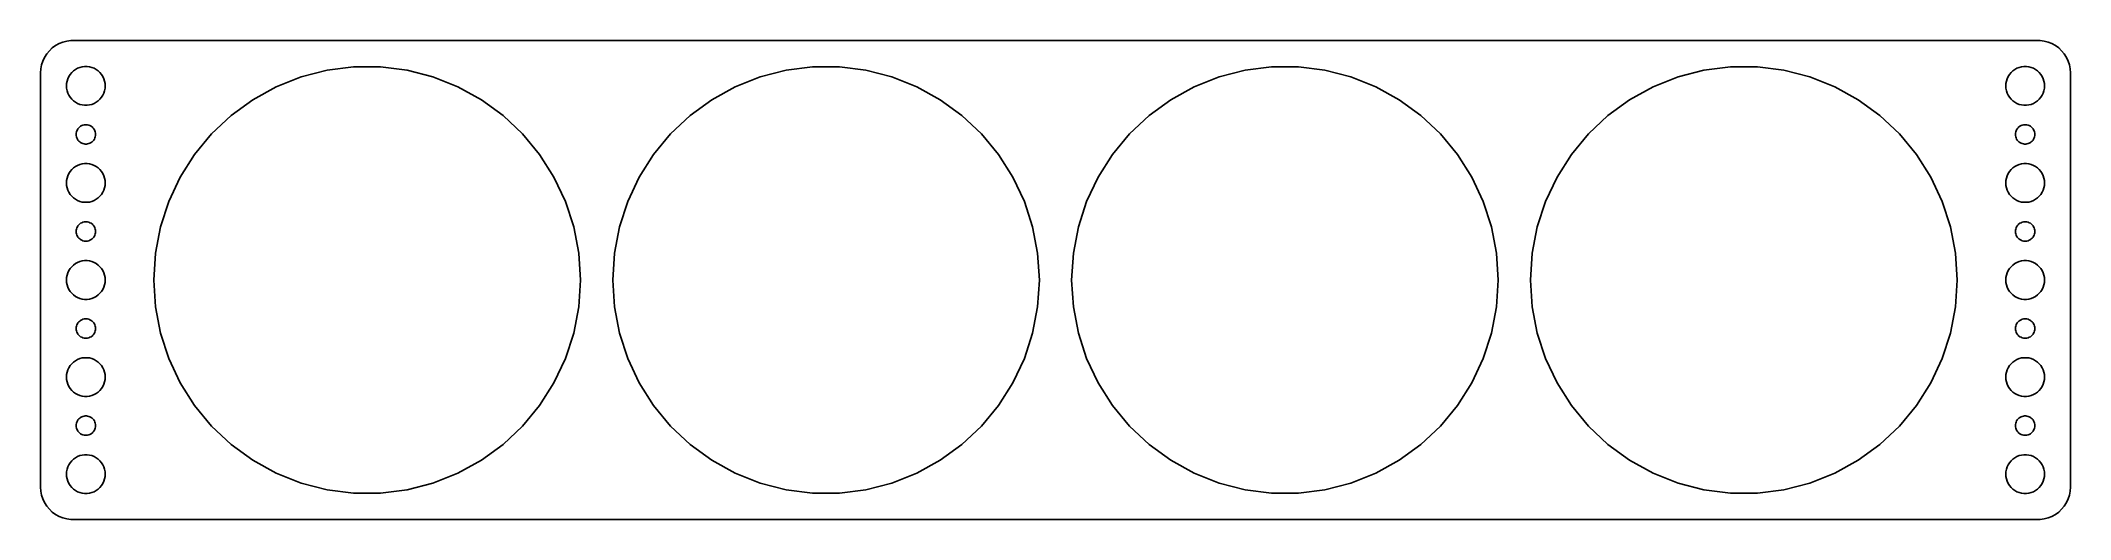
# Model space of a CAD drawing. Header units: metres. Extents: x -157 to 157, y -37 to 37.
import ezdxf

# ---------------------------------------------------------------- set-up
doc = ezdxf.new("R2010")
doc.units = ezdxf.units.M

msp = doc.modelspace()

# ---------------------------------------------------------------- linework, layer by layer
for p, q in [((-156.045, 34.9389), (-156.382, 34.4088)), ((-155.645, 35.4227), (-156.045, 34.9389)), ((-155.187, 35.8526), (-155.645, 35.4227)), ((-154.679, 36.2216), (-155.187, 35.8526)), ((-154.129, 36.5241), (-154.679, 36.2216)), ((-153.545, 36.7553), (-154.129, 36.5241)), ((-152.937, 36.9114), (-153.545, 36.7553)), ((-152.314, 36.9901), (-152.937, 36.9114)), ((152.314, 36.9901), (-152.314, 36.9901)), ((152.937, 36.9114), (152.314, 36.9901)), ((153.545, 36.7553), (152.937, 36.9114)), ((154.129, 36.5241), (153.545, 36.7553)), ((154.679, 36.2216), (154.129, 36.5241)), ((155.187, 35.8526), (154.679, 36.2216)), ((155.645, 35.4227), (155.187, 35.8526)), ((156.045, 34.9389), (155.645, 35.4227)), ((156.382, 34.4088), (156.045, 34.9389)), ((-156.961, 32.6267), (-157, 32)), ((-157, 32), (-157, -32)), ((-156.843, 33.2434), (-156.961, 32.6267)), ((-156.649, 33.8406), (-156.843, 33.2434)), ((-156.382, 34.4088), (-156.649, 33.8406)), ((-152.789, 31.1044), (-152.629, 31.4453)), ((-152.629, 31.4453), (-152.427, 31.7634)), ((-152.427, 31.7634), (-152.187, 32.0536)), ((-152.187, 32.0536), (-151.912, 32.3115)), ((-151.912, 32.3115), (-151.607, 32.533)), ((-151.607, 32.533), (-151.277, 32.7145)), ((-151.277, 32.7145), (-150.927, 32.8532)), ((-150.927, 32.8532), (-150.562, 32.9469)), ((-150.562, 32.9469), (-150.188, 32.9941)), ((-150.188, 32.9941), (-149.812, 32.9941)), ((-149.812, 32.9941), (-149.438, 32.9469)), ((-149.438, 32.9469), (-149.073, 32.8532)), ((-149.073, 32.8532), (-148.723, 32.7145)), ((-148.723, 32.7145), (-148.393, 32.533)), ((-148.393, 32.533), (-148.088, 32.3115)), ((-148.088, 32.3115), (-147.813, 32.0536)), ((-147.813, 32.0536), (-147.573, 31.7634)), ((-147.573, 31.7634), (-147.371, 31.4453)), ((-147.371, 31.4453), (-147.211, 31.1044)), ((-116.698, 31.3849), (-112.684, 32.4155)), ((-112.684, 32.4155), (-108.572, 32.9349)), ((-108.572, 32.9349), (-104.428, 32.9349)), ((-104.428, 32.9349), (-100.316, 32.4155)), ((-100.316, 32.4155), (-96.3024, 31.3849)), ((-45.6976, 31.3849), (-41.6836, 32.4155)), ((-41.6836, 32.4155), (-37.5721, 32.9349)), ((-37.5721, 32.9349), (-33.4279, 32.9349)), ((-33.4279, 32.9349), (-29.3164, 32.4155)), ((-29.3164, 32.4155), (-25.3024, 31.3849)), ((25.3024, 31.3849), (29.3164, 32.4155)), ((29.3164, 32.4155), (33.4279, 32.9349)), ((33.4279, 32.9349), (37.5721, 32.9349)), ((37.5721, 32.9349), (41.6836, 32.4155)), ((41.6836, 32.4155), (45.6976, 31.3849)), ((96.3024, 31.3849), (100.316, 32.4155)), ((100.316, 32.4155), (104.428, 32.9349)), ((104.428, 32.9349), (108.572, 32.9349)), ((108.572, 32.9349), (112.684, 32.4155)), ((112.684, 32.4155), (116.698, 31.3849)), ((147.211, 31.1044), (147.371, 31.4453)), ((147.371, 31.4453), (147.573, 31.7634)), ((147.573, 31.7634), (147.813, 32.0536)), ((147.813, 32.0536), (148.088, 32.3115)), ((148.088, 32.3115), (148.393, 32.533)), ((148.393, 32.533), (148.723, 32.7145)), ((148.723, 32.7145), (149.073, 32.8532)), ((149.073, 32.8532), (149.438, 32.9469)), ((149.438, 32.9469), (149.812, 32.9941)), ((149.812, 32.9941), (150.188, 32.9941)), ((150.188, 32.9941), (150.562, 32.9469)), ((150.562, 32.9469), (150.927, 32.8532)), ((150.927, 32.8532), (151.277, 32.7145)), ((151.277, 32.7145), (151.607, 32.533)), ((151.607, 32.533), (151.912, 32.3115)), ((151.912, 32.3115), (152.187, 32.0536)), ((152.187, 32.0536), (152.427, 31.7634)), ((152.427, 31.7634), (152.629, 31.4453)), ((152.629, 31.4453), (152.789, 31.1044)), ((156.649, 33.8406), (156.382, 34.4088)), ((156.843, 33.2434), (156.649, 33.8406)), ((156.961, 32.6267), (156.843, 33.2434)), ((157, 32), (156.961, 32.6267)), ((157, -32), (157, 32)), ((-153, 30), (-152.976, 30.376)), ((-152.976, 29.624), (-153, 30)), ((-152.976, 30.376), (-152.906, 30.7461)), ((-152.906, 29.2539), (-152.976, 29.624)), ((-152.906, 30.7461), (-152.789, 31.1044)), ((-152.789, 28.8956), (-152.906, 29.2539)), ((-152.629, 28.5547), (-152.789, 28.8956)), ((-152.427, 28.2366), (-152.629, 28.5547)), ((-147.371, 28.5547), (-147.573, 28.2366)), ((-147.211, 28.8956), (-147.371, 28.5547)), ((-147.211, 31.1044), (-147.094, 30.7461)), ((-147.094, 29.2539), (-147.211, 28.8956)), ((-147.094, 30.7461), (-147.024, 30.376)), ((-147.024, 29.624), (-147.094, 29.2539)), ((-147.024, 30.376), (-147, 30)), ((-147, 30), (-147.024, 29.624)), ((-124.182, 27.8628), (-120.551, 29.8593)), ((-120.551, 29.8593), (-116.698, 31.3849)), ((-96.3024, 31.3849), (-92.4493, 29.8593)), ((-92.4493, 29.8593), (-88.8177, 27.8628)), ((-53.1823, 27.8628), (-49.5507, 29.8593)), ((-49.5507, 29.8593), (-45.6976, 31.3849)), ((-25.3024, 31.3849), (-21.4493, 29.8593)), ((-21.4493, 29.8593), (-17.8177, 27.8628)), ((17.8177, 27.8628), (21.4493, 29.8593)), ((21.4493, 29.8593), (25.3024, 31.3849)), ((45.6976, 31.3849), (49.5507, 29.8593)), ((49.5507, 29.8593), (53.1823, 27.8628)), ((88.8177, 27.8628), (92.4493, 29.8593)), ((92.4493, 29.8593), (96.3024, 31.3849)), ((116.698, 31.3849), (120.551, 29.8593)), ((120.551, 29.8593), (124.182, 27.8628)), ((147, 30), (147.024, 30.376)), ((147.024, 29.624), (147, 30)), ((147.024, 30.376), (147.094, 30.7461)), ((147.094, 29.2539), (147.024, 29.624)), ((147.094, 30.7461), (147.211, 31.1044)), ((147.211, 28.8956), (147.094, 29.2539)), ((147.371, 28.5547), (147.211, 28.8956)), ((147.573, 28.2366), (147.371, 28.5547)), ((152.629, 28.5547), (152.427, 28.2366)), ((152.789, 28.8956), (152.629, 28.5547)), ((152.789, 31.1044), (152.906, 30.7461)), ((152.906, 29.2539), (152.789, 28.8956)), ((152.906, 30.7461), (152.976, 30.376)), ((152.976, 29.624), (152.906, 29.2539)), ((152.976, 30.376), (153, 30)), ((153, 30), (152.976, 29.624)), ((-152.187, 27.9464), (-152.427, 28.2366)), ((-151.912, 27.6884), (-152.187, 27.9464)), ((-151.607, 27.467), (-151.912, 27.6884)), ((-151.277, 27.2855), (-151.607, 27.467)), ((-150.927, 27.1468), (-151.277, 27.2855)), ((-150.562, 27.0531), (-150.927, 27.1468)), ((-150.188, 27.0059), (-150.562, 27.0531)), ((-149.812, 27.0059), (-150.188, 27.0059)), ((-149.438, 27.0531), (-149.812, 27.0059)), ((-149.073, 27.1468), (-149.438, 27.0531)), ((-148.723, 27.2855), (-149.073, 27.1468)), ((-148.393, 27.467), (-148.723, 27.2855)), ((-148.088, 27.6884), (-148.393, 27.467)), ((-147.813, 27.9464), (-148.088, 27.6884)), ((-147.573, 28.2366), (-147.813, 27.9464)), ((-130.556, 22.59), (-127.535, 25.4269)), ((-127.535, 25.4269), (-124.182, 27.8628)), ((-88.8177, 27.8628), (-85.465, 25.4269)), ((-85.465, 25.4269), (-82.444, 22.59)), ((-59.556, 22.59), (-56.535, 25.4269)), ((-56.535, 25.4269), (-53.1823, 27.8628)), ((-17.8177, 27.8628), (-14.465, 25.4269)), ((-14.465, 25.4269), (-11.444, 22.59)), ((11.444, 22.59), (14.465, 25.4269)), ((14.465, 25.4269), (17.8177, 27.8628)), ((53.1823, 27.8628), (56.535, 25.4269)), ((56.535, 25.4269), (59.556, 22.59)), ((82.444, 22.59), (85.465, 25.4269)), ((85.465, 25.4269), (88.8177, 27.8628)), ((124.182, 27.8628), (127.535, 25.4269)), ((127.535, 25.4269), (130.556, 22.59)), ((147.813, 27.9464), (147.573, 28.2366)), ((148.088, 27.6884), (147.813, 27.9464)), ((148.393, 27.467), (148.088, 27.6884)), ((148.723, 27.2855), (148.393, 27.467)), ((149.073, 27.1468), (148.723, 27.2855)), ((149.438, 27.0531), (149.073, 27.1468)), ((149.812, 27.0059), (149.438, 27.0531)), ((150.188, 27.0059), (149.812, 27.0059)), ((150.562, 27.0531), (150.188, 27.0059)), ((150.927, 27.1468), (150.562, 27.0531)), ((151.277, 27.2855), (150.927, 27.1468)), ((151.607, 27.467), (151.277, 27.2855)), ((151.912, 27.6884), (151.607, 27.467)), ((152.187, 27.9464), (151.912, 27.6884)), ((152.427, 28.2366), (152.187, 27.9464)), ((-151.5, 22.5), (-151.488, 22.688)), ((-151.488, 22.312), (-151.5, 22.5)), ((-151.488, 22.688), (-151.453, 22.873)), ((-151.453, 22.127), (-151.488, 22.312)), ((-151.453, 22.873), (-151.395, 23.0522)), ((-151.395, 21.9478), (-151.453, 22.127)), ((-151.395, 23.0522), (-151.314, 23.2226)), ((-151.314, 23.2226), (-151.214, 23.3817)), ((-151.214, 23.3817), (-151.093, 23.5268)), ((-151.093, 23.5268), (-150.956, 23.6558)), ((-150.956, 23.6558), (-150.804, 23.7665)), ((-150.804, 23.7665), (-150.639, 23.8572)), ((-150.639, 23.8572), (-150.464, 23.9266)), ((-150.464, 23.9266), (-150.281, 23.9734)), ((-150.281, 23.9734), (-150.094, 23.997)), ((-150.094, 23.997), (-149.906, 23.997)), ((-149.906, 23.997), (-149.719, 23.9734)), ((-149.719, 23.9734), (-149.536, 23.9266)), ((-149.536, 23.9266), (-149.361, 23.8572)), ((-149.361, 23.8572), (-149.196, 23.7665)), ((-149.196, 23.7665), (-149.044, 23.6558)), ((-149.044, 23.6558), (-148.907, 23.5268)), ((-148.907, 23.5268), (-148.786, 23.3817)), ((-148.786, 23.3817), (-148.686, 23.2226)), ((-148.686, 23.2226), (-148.605, 23.0522)), ((-148.605, 23.0522), (-148.547, 22.873)), ((-148.547, 22.127), (-148.605, 21.9478)), ((-148.547, 22.873), (-148.512, 22.688)), ((-148.512, 22.312), (-148.547, 22.127)), ((-148.512, 22.688), (-148.5, 22.5)), ((-148.5, 22.5), (-148.512, 22.312)), ((-133.198, 19.3969), (-130.556, 22.59)), ((-82.444, 22.59), (-79.8024, 19.3969)), ((-62.1976, 19.3969), (-59.556, 22.59)), ((-11.444, 22.59), (-8.80243, 19.3969)), ((8.80243, 19.3969), (11.444, 22.59)), ((59.556, 22.59), (62.1976, 19.3969)), ((79.8024, 19.3969), (82.444, 22.59)), ((130.556, 22.59), (133.198, 19.3969)), ((148.5, 22.5), (148.512, 22.688)), ((148.512, 22.312), (148.5, 22.5)), ((148.512, 22.688), (148.547, 22.873)), ((148.547, 22.127), (148.512, 22.312)), ((148.547, 22.873), (148.605, 23.0522)), ((148.605, 21.9478), (148.547, 22.127)), ((148.605, 23.0522), (148.686, 23.2226)), ((148.686, 23.2226), (148.786, 23.3817)), ((148.786, 23.3817), (148.907, 23.5268)), ((148.907, 23.5268), (149.044, 23.6558)), ((149.044, 23.6558), (149.196, 23.7665)), ((149.196, 23.7665), (149.361, 23.8572)), ((149.361, 23.8572), (149.536, 23.9266)), ((149.536, 23.9266), (149.719, 23.9734)), ((149.719, 23.9734), (149.906, 23.997)), ((149.906, 23.997), (150.094, 23.997)), ((150.094, 23.997), (150.281, 23.9734)), ((150.281, 23.9734), (150.464, 23.9266)), ((150.464, 23.9266), (150.639, 23.8572)), ((150.639, 23.8572), (150.804, 23.7665)), ((150.804, 23.7665), (150.956, 23.6558)), ((150.956, 23.6558), (151.093, 23.5268)), ((151.093, 23.5268), (151.214, 23.3817)), ((151.214, 23.3817), (151.314, 23.2226)), ((151.314, 23.2226), (151.395, 23.0522)), ((151.395, 23.0522), (151.453, 22.873)), ((151.453, 22.127), (151.395, 21.9478)), ((151.453, 22.873), (151.488, 22.688)), ((151.488, 22.312), (151.453, 22.127)), ((151.488, 22.688), (151.5, 22.5)), ((151.5, 22.5), (151.488, 22.312)), ((-151.314, 21.7774), (-151.395, 21.9478)), ((-151.214, 21.6183), (-151.314, 21.7774)), ((-151.093, 21.4732), (-151.214, 21.6183)), ((-150.956, 21.3442), (-151.093, 21.4732)), ((-150.804, 21.2335), (-150.956, 21.3442)), ((-150.639, 21.1427), (-150.804, 21.2335)), ((-150.464, 21.0734), (-150.639, 21.1427)), ((-150.281, 21.0266), (-150.464, 21.0734)), ((-150.094, 21.003), (-150.281, 21.0266)), ((-149.906, 21.003), (-150.094, 21.003)), ((-149.719, 21.0266), (-149.906, 21.003)), ((-149.536, 21.0734), (-149.719, 21.0266)), ((-149.361, 21.1427), (-149.536, 21.0734)), ((-149.196, 21.2335), (-149.361, 21.1427)), ((-149.044, 21.3442), (-149.196, 21.2335)), ((-148.907, 21.4732), (-149.044, 21.3442)), ((-148.786, 21.6183), (-148.907, 21.4732)), ((-148.686, 21.7774), (-148.786, 21.6183)), ((-148.605, 21.9478), (-148.686, 21.7774)), ((-135.418, 15.8979), (-133.198, 19.3969)), ((-79.8024, 19.3969), (-77.5819, 15.8979)), ((-64.4181, 15.8979), (-62.1976, 19.3969)), ((-8.80243, 19.3969), (-6.58188, 15.8979)), ((6.58188, 15.8979), (8.80243, 19.3969)), ((62.1976, 19.3969), (64.4181, 15.8979)), ((77.5819, 15.8979), (79.8024, 19.3969)), ((133.198, 19.3969), (135.418, 15.8979)), ((148.686, 21.7774), (148.605, 21.9478)), ((148.786, 21.6183), (148.686, 21.7774)), ((148.907, 21.4732), (148.786, 21.6183)), ((149.044, 21.3442), (148.907, 21.4732)), ((149.196, 21.2335), (149.044, 21.3442)), ((149.361, 21.1427), (149.196, 21.2335)), ((149.536, 21.0734), (149.361, 21.1427)), ((149.719, 21.0266), (149.536, 21.0734)), ((149.906, 21.003), (149.719, 21.0266)), ((150.094, 21.003), (149.906, 21.003)), ((150.281, 21.0266), (150.094, 21.003)), ((150.464, 21.0734), (150.281, 21.0266)), ((150.639, 21.1427), (150.464, 21.0734)), ((150.804, 21.2335), (150.639, 21.1427)), ((150.956, 21.3442), (150.804, 21.2335)), ((151.093, 21.4732), (150.956, 21.3442)), ((151.214, 21.6183), (151.093, 21.4732)), ((151.314, 21.7774), (151.214, 21.6183)), ((151.395, 21.9478), (151.314, 21.7774)), ((-152.976, 15.376), (-152.906, 15.7461)), ((-152.906, 15.7461), (-152.789, 16.1044)), ((-152.789, 16.1044), (-152.629, 16.4453)), ((-152.629, 16.4453), (-152.427, 16.7634)), ((-152.427, 16.7634), (-152.187, 17.0536)), ((-152.187, 17.0536), (-151.912, 17.3115)), ((-151.912, 17.3115), (-151.607, 17.533)), ((-151.607, 17.533), (-151.277, 17.7145)), ((-151.277, 17.7145), (-150.927, 17.8532)), ((-150.927, 17.8532), (-150.562, 17.9469)), ((-150.562, 17.9469), (-150.188, 17.9941)), ((-150.188, 17.9941), (-149.812, 17.9941)), ((-149.812, 17.9941), (-149.438, 17.9469)), ((-149.438, 17.9469), (-149.073, 17.8532)), ((-149.073, 17.8532), (-148.723, 17.7145)), ((-148.723, 17.7145), (-148.393, 17.533)), ((-148.393, 17.533), (-148.088, 17.3115)), ((-148.088, 17.3115), (-147.813, 17.0536)), ((-147.813, 17.0536), (-147.573, 16.7634)), ((-147.573, 16.7634), (-147.371, 16.4453)), ((-147.371, 16.4453), (-147.211, 16.1044)), ((-147.211, 16.1044), (-147.094, 15.7461)), ((-147.094, 15.7461), (-147.024, 15.376)), ((-137.183, 12.1481), (-135.418, 15.8979)), ((-77.5819, 15.8979), (-75.8174, 12.1481)), ((-66.1826, 12.1481), (-64.4181, 15.8979)), ((-6.58188, 15.8979), (-4.81737, 12.1481)), ((4.81737, 12.1481), (6.58188, 15.8979)), ((64.4181, 15.8979), (66.1826, 12.1481)), ((75.8174, 12.1481), (77.5819, 15.8979)), ((135.418, 15.8979), (137.183, 12.1481)), ((147.024, 15.376), (147.094, 15.7461)), ((147.094, 15.7461), (147.211, 16.1044)), ((147.211, 16.1044), (147.371, 16.4453)), ((147.371, 16.4453), (147.573, 16.7634)), ((147.573, 16.7634), (147.813, 17.0536)), ((147.813, 17.0536), (148.088, 17.3115)), ((148.088, 17.3115), (148.393, 17.533)), ((148.393, 17.533), (148.723, 17.7145)), ((148.723, 17.7145), (149.073, 17.8532)), ((149.073, 17.8532), (149.438, 17.9469)), ((149.438, 17.9469), (149.812, 17.9941)), ((149.812, 17.9941), (150.188, 17.9941)), ((150.188, 17.9941), (150.562, 17.9469)), ((150.562, 17.9469), (150.927, 17.8532)), ((150.927, 17.8532), (151.277, 17.7145)), ((151.277, 17.7145), (151.607, 17.533)), ((151.607, 17.533), (151.912, 17.3115)), ((151.912, 17.3115), (152.187, 17.0536)), ((152.187, 17.0536), (152.427, 16.7634)), ((152.427, 16.7634), (152.629, 16.4453)), ((152.629, 16.4453), (152.789, 16.1044)), ((152.789, 16.1044), (152.906, 15.7461)), ((152.906, 15.7461), (152.976, 15.376)), ((-153, 15), (-152.976, 15.376)), ((-152.976, 14.624), (-153, 15)), ((-152.906, 14.2539), (-152.976, 14.624)), ((-152.789, 13.8956), (-152.906, 14.2539)), ((-152.629, 13.5547), (-152.789, 13.8956)), ((-152.427, 13.2366), (-152.629, 13.5547)), ((-152.187, 12.9464), (-152.427, 13.2366)), ((-151.912, 12.6884), (-152.187, 12.9464)), ((-151.607, 12.467), (-151.912, 12.6884)), ((-148.088, 12.6884), (-148.393, 12.467)), ((-147.813, 12.9464), (-148.088, 12.6884)), ((-147.573, 13.2366), (-147.813, 12.9464)), ((-147.371, 13.5547), (-147.573, 13.2366)), ((-147.211, 13.8956), (-147.371, 13.5547)), ((-147.094, 14.2539), (-147.211, 13.8956)), ((-147.024, 14.624), (-147.094, 14.2539)), ((-147.024, 15.376), (-147, 15)), ((-147, 15), (-147.024, 14.624)), ((147, 15), (147.024, 15.376)), ((147.024, 14.624), (147, 15)), ((147.094, 14.2539), (147.024, 14.624)), ((147.211, 13.8956), (147.094, 14.2539)), ((147.371, 13.5547), (147.211, 13.8956)), ((147.573, 13.2366), (147.371, 13.5547)), ((147.813, 12.9464), (147.573, 13.2366)), ((148.088, 12.6884), (147.813, 12.9464)), ((148.393, 12.467), (148.088, 12.6884)), ((151.912, 12.6884), (151.607, 12.467)), ((152.187, 12.9464), (151.912, 12.6884)), ((152.427, 13.2366), (152.187, 12.9464)), ((152.629, 13.5547), (152.427, 13.2366)), ((152.789, 13.8956), (152.629, 13.5547)), ((152.906, 14.2539), (152.789, 13.8956)), ((152.976, 14.624), (152.906, 14.2539)), ((152.976, 15.376), (153, 15)), ((153, 15), (152.976, 14.624)), ((-151.277, 12.2855), (-151.607, 12.467)), ((-150.927, 12.1468), (-151.277, 12.2855)), ((-150.562, 12.0531), (-150.927, 12.1468)), ((-150.188, 12.0059), (-150.562, 12.0531)), ((-149.812, 12.0059), (-150.188, 12.0059)), ((-149.438, 12.0531), (-149.812, 12.0059)), ((-149.073, 12.1468), (-149.438, 12.0531)), ((-148.723, 12.2855), (-149.073, 12.1468)), ((-148.393, 12.467), (-148.723, 12.2855)), ((-138.463, 8.20676), (-137.183, 12.1481)), ((-75.8174, 12.1481), (-74.5368, 8.20676)), ((-67.4632, 8.20676), (-66.1826, 12.1481)), ((-4.81737, 12.1481), (-3.53674, 8.20676)), ((3.53674, 8.20676), (4.81737, 12.1481)), ((66.1826, 12.1481), (67.4632, 8.20676)), ((74.5368, 8.20676), (75.8174, 12.1481)), ((137.183, 12.1481), (138.463, 8.20676)), ((148.723, 12.2855), (148.393, 12.467)), ((149.073, 12.1468), (148.723, 12.2855)), ((149.438, 12.0531), (149.073, 12.1468)), ((149.812, 12.0059), (149.438, 12.0531)), ((150.188, 12.0059), (149.812, 12.0059)), ((150.562, 12.0531), (150.188, 12.0059)), ((150.927, 12.1468), (150.562, 12.0531)), ((151.277, 12.2855), (150.927, 12.1468)), ((151.607, 12.467), (151.277, 12.2855)), ((-151.5, 7.5), (-151.488, 7.68799)), ((-151.488, 7.312), (-151.5, 7.5)), ((-151.488, 7.68799), (-151.453, 7.87303)), ((-151.453, 7.12695), (-151.488, 7.312)), ((-151.453, 7.87303), (-151.395, 8.05219)), ((-151.395, 6.9478), (-151.453, 7.12695)), ((-151.395, 8.05219), (-151.314, 8.22263)), ((-151.314, 6.77736), (-151.395, 6.9478)), ((-151.314, 8.22263), (-151.214, 8.38167)), ((-151.214, 6.61832), (-151.314, 6.77736)), ((-151.214, 8.38167), (-151.093, 8.52681)), ((-151.093, 6.47318), (-151.214, 6.61832)), ((-151.093, 8.52681), (-150.956, 8.65576)), ((-150.956, 6.34422), (-151.093, 6.47318)), ((-150.956, 8.65576), (-150.804, 8.76648)), ((-150.804, 6.23351), (-150.956, 6.34422)), ((-150.804, 8.76648), (-150.639, 8.85724)), ((-150.639, 8.85724), (-150.464, 8.92657)), ((-150.464, 8.92657), (-150.281, 8.97342)), ((-150.281, 8.97342), (-150.094, 8.99704)), ((-150.094, 8.99704), (-149.906, 8.99704)), ((-149.906, 8.99704), (-149.719, 8.97342)), ((-149.719, 8.97342), (-149.536, 8.92657)), ((-149.536, 8.92657), (-149.361, 8.85724)), ((-149.361, 8.85724), (-149.196, 8.76648)), ((-149.196, 8.76648), (-149.044, 8.65576)), ((-149.044, 6.34422), (-149.196, 6.23351)), ((-149.044, 8.65576), (-148.907, 8.52681)), ((-148.907, 6.47318), (-149.044, 6.34422)), ((-148.907, 8.52681), (-148.786, 8.38167)), ((-148.786, 6.61832), (-148.907, 6.47318)), ((-148.786, 8.38167), (-148.686, 8.22263)), ((-148.686, 6.77736), (-148.786, 6.61832)), ((-148.686, 8.22263), (-148.605, 8.05219)), ((-148.605, 6.9478), (-148.686, 6.77736)), ((-148.605, 8.05219), (-148.547, 7.87303)), ((-148.547, 7.12695), (-148.605, 6.9478)), ((-148.547, 7.87303), (-148.512, 7.68799)), ((-148.512, 7.312), (-148.547, 7.12695)), ((-148.512, 7.68799), (-148.5, 7.5)), ((-148.5, 7.5), (-148.512, 7.312)), ((-139.24, 4.13599), (-138.463, 8.20676)), ((-74.5368, 8.20676), (-73.7602, 4.13599)), ((-68.2398, 4.13599), (-67.4632, 8.20676)), ((-3.53674, 8.20676), (-2.76021, 4.13599)), ((2.76021, 4.13599), (3.53674, 8.20676)), ((67.4632, 8.20676), (68.2398, 4.13599)), ((73.7602, 4.13599), (74.5368, 8.20676)), ((138.463, 8.20676), (139.24, 4.13599)), ((148.5, 7.5), (148.512, 7.68799)), ((148.512, 7.312), (148.5, 7.5)), ((148.512, 7.68799), (148.547, 7.87303)), ((148.547, 7.12695), (148.512, 7.312)), ((148.547, 7.87303), (148.605, 8.05219)), ((148.605, 6.9478), (148.547, 7.12695)), ((148.605, 8.05219), (148.686, 8.22263)), ((148.686, 6.77736), (148.605, 6.9478)), ((148.686, 8.22263), (148.786, 8.38167)), ((148.786, 6.61832), (148.686, 6.77736)), ((148.786, 8.38167), (148.907, 8.52681)), ((148.907, 6.47318), (148.786, 6.61832)), ((148.907, 8.52681), (149.044, 8.65576)), ((149.044, 6.34422), (148.907, 6.47318)), ((149.044, 8.65576), (149.196, 8.76648)), ((149.196, 6.23351), (149.044, 6.34422)), ((149.196, 8.76648), (149.361, 8.85724)), ((149.361, 8.85724), (149.536, 8.92657)), ((149.536, 8.92657), (149.719, 8.97342)), ((149.719, 8.97342), (149.906, 8.99704)), ((149.906, 8.99704), (150.094, 8.99704)), ((150.094, 8.99704), (150.281, 8.97342)), ((150.281, 8.97342), (150.464, 8.92657)), ((150.464, 8.92657), (150.639, 8.85724)), ((150.639, 8.85724), (150.804, 8.76648)), ((150.804, 8.76648), (150.956, 8.65576)), ((150.956, 6.34422), (150.804, 6.23351)), ((150.956, 8.65576), (151.093, 8.52681)), ((151.093, 6.47318), (150.956, 6.34422)), ((151.093, 8.52681), (151.214, 8.38167)), ((151.214, 6.61832), (151.093, 6.47318)), ((151.214, 8.38167), (151.314, 8.22263)), ((151.314, 6.77736), (151.214, 6.61832)), ((151.314, 8.22263), (151.395, 8.05219)), ((151.395, 6.9478), (151.314, 6.77736)), ((151.395, 8.05219), (151.453, 7.87303)), ((151.453, 7.12695), (151.395, 6.9478)), ((151.453, 7.87303), (151.488, 7.68799)), ((151.488, 7.312), (151.453, 7.12695)), ((151.488, 7.68799), (151.5, 7.5)), ((151.5, 7.5), (151.488, 7.312)), ((-150.639, 6.14275), (-150.804, 6.23351)), ((-150.464, 6.07341), (-150.639, 6.14275)), ((-150.281, 6.02657), (-150.464, 6.07341)), ((-150.094, 6.00294), (-150.281, 6.02657)), ((-149.906, 6.00294), (-150.094, 6.00294)), ((-149.719, 6.02657), (-149.906, 6.00294)), ((-149.536, 6.07341), (-149.719, 6.02657)), ((-149.361, 6.14275), (-149.536, 6.07341)), ((-149.196, 6.23351), (-149.361, 6.14275)), ((-139.5, 0), (-139.24, 4.13599)), ((-73.7602, 4.13599), (-73.5, 0)), ((-68.5, 0), (-68.2398, 4.13599)), ((-2.76021, 4.13599), (-2.5, 0)), ((2.5, 0), (2.76021, 4.13599)), ((68.2398, 4.13599), (68.5, 0)), ((73.5, 0), (73.7602, 4.13599)), ((139.24, 4.13599), (139.5, 0)), ((149.361, 6.14275), (149.196, 6.23351)), ((149.536, 6.07341), (149.361, 6.14275)), ((149.719, 6.02657), (149.536, 6.07341)), ((149.906, 6.00294), (149.719, 6.02657)), ((150.094, 6.00294), (149.906, 6.00294)), ((150.281, 6.02657), (150.094, 6.00294)), ((150.464, 6.07341), (150.281, 6.02657)), ((150.639, 6.14275), (150.464, 6.07341)), ((150.804, 6.23351), (150.639, 6.14275)), ((-153, 0), (-152.976, 0.37599)), ((-152.976, -0.37599), (-153, 0)), ((-152.976, 0.37599), (-152.906, 0.74606)), ((-152.906, 0.74606), (-152.789, 1.10437)), ((-152.789, 1.10437), (-152.629, 1.44525)), ((-152.629, 1.44525), (-152.427, 1.76335)), ((-152.427, 1.76335), (-152.187, 2.05363)), ((-152.187, 2.05363), (-151.912, 2.31154)), ((-151.912, 2.31154), (-151.607, 2.53297)), ((-151.607, 2.53297), (-151.277, 2.71448)), ((-151.277, 2.71448), (-150.927, 2.85316)), ((-150.927, 2.85316), (-150.562, 2.94685)), ((-150.562, 2.94685), (-150.188, 2.99408)), ((-150.188, 2.99408), (-149.812, 2.99408)), ((-149.812, 2.99408), (-149.438, 2.94685)), ((-149.438, 2.94685), (-149.073, 2.85316)), ((-149.073, 2.85316), (-148.723, 2.71448)), ((-148.723, 2.71448), (-148.393, 2.53297)), ((-148.393, 2.53297), (-148.088, 2.31154)), ((-148.088, 2.31154), (-147.813, 2.05363)), ((-147.813, 2.05363), (-147.573, 1.76335)), ((-147.573, 1.76335), (-147.371, 1.44525)), ((-147.371, 1.44525), (-147.211, 1.10437)), ((-147.211, 1.10437), (-147.094, 0.74606)), ((-147.094, 0.74606), (-147.024, 0.37599)), ((-147.024, 0.37599), (-147, 0)), ((-147, 0), (-147.024, -0.37599)), ((-139.24, -4.13599), (-139.5, 0)), ((-73.5, 0), (-73.7602, -4.13599)), ((-68.2398, -4.13599), (-68.5, 0)), ((-2.5, 0), (-2.76021, -4.13599)), ((2.76021, -4.13599), (2.5, 0)), ((68.5, 0), (68.2398, -4.13599)), ((73.7602, -4.13599), (73.5, 0)), ((139.5, 0), (139.24, -4.13599)), ((147, 0), (147.024, 0.37599)), ((147.024, -0.37599), (147, 0)), ((147.024, 0.37599), (147.094, 0.74606)), ((147.094, 0.74606), (147.211, 1.10437)), ((147.211, 1.10437), (147.371, 1.44525)), ((147.371, 1.44525), (147.573, 1.76335)), ((147.573, 1.76335), (147.813, 2.05363)), ((147.813, 2.05363), (148.088, 2.31154)), ((148.088, 2.31154), (148.393, 2.53297)), ((148.393, 2.53297), (148.723, 2.71448)), ((148.723, 2.71448), (149.073, 2.85316)), ((149.073, 2.85316), (149.438, 2.94685)), ((149.438, 2.94685), (149.812, 2.99408)), ((149.812, 2.99408), (150.188, 2.99408)), ((150.188, 2.99408), (150.562, 2.94685)), ((150.562, 2.94685), (150.927, 2.85316)), ((150.927, 2.85316), (151.277, 2.71448)), ((151.277, 2.71448), (151.607, 2.53297)), ((151.607, 2.53297), (151.912, 2.31154)), ((151.912, 2.31154), (152.187, 2.05363)), ((152.187, 2.05363), (152.427, 1.76335)), ((152.427, 1.76335), (152.629, 1.44525)), ((152.629, 1.44525), (152.789, 1.10437)), ((152.789, 1.10437), (152.906, 0.74606)), ((152.906, 0.74606), (152.976, 0.37599)), ((152.976, 0.37599), (153, 0)), ((153, 0), (152.976, -0.37599)), ((-152.906, -0.74606), (-152.976, -0.37599)), ((-152.789, -1.10437), (-152.906, -0.74606)), ((-152.629, -1.44525), (-152.789, -1.10437)), ((-152.427, -1.76335), (-152.629, -1.44525)), ((-152.187, -2.05363), (-152.427, -1.76335)), ((-151.912, -2.31154), (-152.187, -2.05363)), ((-151.607, -2.53297), (-151.912, -2.31154)), ((-151.277, -2.71448), (-151.607, -2.53297)), ((-150.927, -2.85316), (-151.277, -2.71448)), ((-150.562, -2.94685), (-150.927, -2.85316)), ((-150.188, -2.99408), (-150.562, -2.94685)), ((-149.812, -2.99408), (-150.188, -2.99408)), ((-149.438, -2.94685), (-149.812, -2.99408)), ((-149.073, -2.85316), (-149.438, -2.94685)), ((-148.723, -2.71448), (-149.073, -2.85316)), ((-148.393, -2.53297), (-148.723, -2.71448)), ((-148.088, -2.31154), (-148.393, -2.53297)), ((-147.813, -2.05363), (-148.088, -2.31154)), ((-147.573, -1.76335), (-147.813, -2.05363)), ((-147.371, -1.44525), (-147.573, -1.76335)), ((-147.211, -1.10437), (-147.371, -1.44525)), ((-147.094, -0.74606), (-147.211, -1.10437)), ((-147.024, -0.37599), (-147.094, -0.74606)), ((147.094, -0.74606), (147.024, -0.37599)), ((147.211, -1.10437), (147.094, -0.74606)), ((147.371, -1.44525), (147.211, -1.10437)), ((147.573, -1.76335), (147.371, -1.44525)), ((147.813, -2.05363), (147.573, -1.76335)), ((148.088, -2.31154), (147.813, -2.05363)), ((148.393, -2.53297), (148.088, -2.31154)), ((148.723, -2.71448), (148.393, -2.53297)), ((149.073, -2.85316), (148.723, -2.71448)), ((149.438, -2.94685), (149.073, -2.85316)), ((149.812, -2.99408), (149.438, -2.94685)), ((150.188, -2.99408), (149.812, -2.99408)), ((150.562, -2.94685), (150.188, -2.99408)), ((150.927, -2.85316), (150.562, -2.94685)), ((151.277, -2.71448), (150.927, -2.85316)), ((151.607, -2.53297), (151.277, -2.71448)), ((151.912, -2.31154), (151.607, -2.53297)), ((152.187, -2.05363), (151.912, -2.31154)), ((152.427, -1.76335), (152.187, -2.05363)), ((152.629, -1.44525), (152.427, -1.76335)), ((152.789, -1.10437), (152.629, -1.44525)), ((152.906, -0.74606), (152.789, -1.10437)), ((152.976, -0.37599), (152.906, -0.74606)), ((-150.956, -6.34422), (-150.804, -6.23351)), ((-150.804, -6.23351), (-150.639, -6.14275)), ((-150.639, -6.14275), (-150.464, -6.07341)), ((-150.464, -6.07341), (-150.281, -6.02657)), ((-150.281, -6.02657), (-150.094, -6.00294)), ((-150.094, -6.00294), (-149.906, -6.00294)), ((-149.906, -6.00294), (-149.719, -6.02657)), ((-149.719, -6.02657), (-149.536, -6.07341)), ((-149.536, -6.07341), (-149.361, -6.14275)), ((-149.361, -6.14275), (-149.196, -6.23351)), ((-149.196, -6.23351), (-149.044, -6.34422)), ((-138.463, -8.20676), (-139.24, -4.13599)), ((-73.7602, -4.13599), (-74.5368, -8.20676)), ((-67.4632, -8.20676), (-68.2398, -4.13599)), ((-2.76021, -4.13599), (-3.53674, -8.20676)), ((3.53674, -8.20676), (2.76021, -4.13599)), ((68.2398, -4.13599), (67.4632, -8.20676)), ((74.5368, -8.20676), (73.7602, -4.13599)), ((139.24, -4.13599), (138.463, -8.20676)), ((149.044, -6.34422), (149.196, -6.23351)), ((149.196, -6.23351), (149.361, -6.14275)), ((149.361, -6.14275), (149.536, -6.07341)), ((149.536, -6.07341), (149.719, -6.02657)), ((149.719, -6.02657), (149.906, -6.00294)), ((149.906, -6.00294), (150.094, -6.00294)), ((150.094, -6.00294), (150.281, -6.02657)), ((150.281, -6.02657), (150.464, -6.07341)), ((150.464, -6.07341), (150.639, -6.14275)), ((150.639, -6.14275), (150.804, -6.23351)), ((150.804, -6.23351), (150.956, -6.34422)), ((-151.5, -7.5), (-151.488, -7.312)), ((-151.488, -7.68799), (-151.5, -7.5)), ((-151.488, -7.312), (-151.453, -7.12695)), ((-151.453, -7.87303), (-151.488, -7.68799)), ((-151.453, -7.12695), (-151.395, -6.9478)), ((-151.395, -8.05219), (-151.453, -7.87303)), ((-151.395, -6.9478), (-151.314, -6.77736)), ((-151.314, -8.22263), (-151.395, -8.05219)), ((-151.314, -6.77736), (-151.214, -6.61832)), ((-151.214, -8.38167), (-151.314, -8.22263)), ((-151.214, -6.61832), (-151.093, -6.47318)), ((-151.093, -8.52681), (-151.214, -8.38167)), ((-151.093, -6.47318), (-150.956, -6.34422)), ((-150.956, -8.65576), (-151.093, -8.52681)), ((-150.804, -8.76648), (-150.956, -8.65576)), ((-150.639, -8.85724), (-150.804, -8.76648)), ((-150.464, -8.92657), (-150.639, -8.85724)), ((-150.281, -8.97342), (-150.464, -8.92657)), ((-150.094, -8.99704), (-150.281, -8.97342)), ((-149.906, -8.99704), (-150.094, -8.99704)), ((-149.719, -8.97342), (-149.906, -8.99704)), ((-149.536, -8.92657), (-149.719, -8.97342)), ((-149.361, -8.85724), (-149.536, -8.92657)), ((-149.196, -8.76648), (-149.361, -8.85724)), ((-149.044, -8.65576), (-149.196, -8.76648)), ((-149.044, -6.34422), (-148.907, -6.47318)), ((-148.907, -8.52681), (-149.044, -8.65576)), ((-148.907, -6.47318), (-148.786, -6.61832)), ((-148.786, -8.38167), (-148.907, -8.52681)), ((-148.786, -6.61832), (-148.686, -6.77736)), ((-148.686, -8.22263), (-148.786, -8.38167)), ((-148.686, -6.77736), (-148.605, -6.9478)), ((-148.605, -8.05219), (-148.686, -8.22263)), ((-148.605, -6.9478), (-148.547, -7.12695)), ((-148.547, -7.87303), (-148.605, -8.05219)), ((-148.547, -7.12695), (-148.512, -7.312)), ((-148.512, -7.68799), (-148.547, -7.87303)), ((-148.512, -7.312), (-148.5, -7.5)), ((-148.5, -7.5), (-148.512, -7.68799)), ((-137.183, -12.1481), (-138.463, -8.20676)), ((-74.5368, -8.20676), (-75.8174, -12.1481)), ((-66.1826, -12.1481), (-67.4632, -8.20676)), ((-3.53674, -8.20676), (-4.81737, -12.1481)), ((4.81737, -12.1481), (3.53674, -8.20676)), ((67.4632, -8.20676), (66.1826, -12.1481)), ((75.8174, -12.1481), (74.5368, -8.20676)), ((138.463, -8.20676), (137.183, -12.1481)), ((148.5, -7.5), (148.512, -7.312)), ((148.512, -7.68799), (148.5, -7.5)), ((148.512, -7.312), (148.547, -7.12695)), ((148.547, -7.87303), (148.512, -7.68799)), ((148.547, -7.12695), (148.605, -6.9478)), ((148.605, -8.05219), (148.547, -7.87303)), ((148.605, -6.9478), (148.686, -6.77736)), ((148.686, -8.22263), (148.605, -8.05219)), ((148.686, -6.77736), (148.786, -6.61832)), ((148.786, -8.38167), (148.686, -8.22263)), ((148.786, -6.61832), (148.907, -6.47318)), ((148.907, -8.52681), (148.786, -8.38167)), ((148.907, -6.47318), (149.044, -6.34422)), ((149.044, -8.65576), (148.907, -8.52681)), ((149.196, -8.76648), (149.044, -8.65576)), ((149.361, -8.85724), (149.196, -8.76648)), ((149.536, -8.92657), (149.361, -8.85724)), ((149.719, -8.97342), (149.536, -8.92657)), ((149.906, -8.99704), (149.719, -8.97342)), ((150.094, -8.99704), (149.906, -8.99704)), ((150.281, -8.97342), (150.094, -8.99704)), ((150.464, -8.92657), (150.281, -8.97342)), ((150.639, -8.85724), (150.464, -8.92657)), ((150.804, -8.76648), (150.639, -8.85724)), ((150.956, -8.65576), (150.804, -8.76648)), ((150.956, -6.34422), (151.093, -6.47318)), ((151.093, -8.52681), (150.956, -8.65576)), ((151.093, -6.47318), (151.214, -6.61832)), ((151.214, -8.38167), (151.093, -8.52681)), ((151.214, -6.61832), (151.314, -6.77736)), ((151.314, -8.22263), (151.214, -8.38167)), ((151.314, -6.77736), (151.395, -6.9478)), ((151.395, -8.05219), (151.314, -8.22263)), ((151.395, -6.9478), (151.453, -7.12695)), ((151.453, -7.87303), (151.395, -8.05219)), ((151.453, -7.12695), (151.488, -7.312)), ((151.488, -7.68799), (151.453, -7.87303)), ((151.488, -7.312), (151.5, -7.5)), ((151.5, -7.5), (151.488, -7.68799)), ((-151.912, -12.6884), (-151.607, -12.467)), ((-151.607, -12.467), (-151.277, -12.2855)), ((-151.277, -12.2855), (-150.927, -12.1468)), ((-150.927, -12.1468), (-150.562, -12.0531)), ((-150.562, -12.0531), (-150.188, -12.0059)), ((-150.188, -12.0059), (-149.812, -12.0059)), ((-149.812, -12.0059), (-149.438, -12.0531)), ((-149.438, -12.0531), (-149.073, -12.1468)), ((-149.073, -12.1468), (-148.723, -12.2855)), ((-148.723, -12.2855), (-148.393, -12.467)), ((-148.393, -12.467), (-148.088, -12.6884)), ((-135.418, -15.8979), (-137.183, -12.1481)), ((-75.8174, -12.1481), (-77.5819, -15.8979)), ((-64.4181, -15.8979), (-66.1826, -12.1481)), ((-4.81737, -12.1481), (-6.58188, -15.8979)), ((6.58188, -15.8979), (4.81737, -12.1481)), ((66.1826, -12.1481), (64.4181, -15.8979)), ((77.5819, -15.8979), (75.8174, -12.1481)), ((137.183, -12.1481), (135.418, -15.8979)), ((148.088, -12.6884), (148.393, -12.467)), ((148.393, -12.467), (148.723, -12.2855)), ((148.723, -12.2855), (149.073, -12.1468)), ((149.073, -12.1468), (149.438, -12.0531)), ((149.438, -12.0531), (149.812, -12.0059)), ((149.812, -12.0059), (150.188, -12.0059)), ((150.188, -12.0059), (150.562, -12.0531)), ((150.562, -12.0531), (150.927, -12.1468)), ((150.927, -12.1468), (151.277, -12.2855)), ((151.277, -12.2855), (151.607, -12.467)), ((151.607, -12.467), (151.912, -12.6884)), ((-153, -15), (-152.976, -14.624)), ((-152.976, -15.376), (-153, -15)), ((-152.976, -14.624), (-152.906, -14.2539)), ((-152.906, -15.7461), (-152.976, -15.376)), ((-152.906, -14.2539), (-152.789, -13.8956)), ((-152.789, -13.8956), (-152.629, -13.5547)), ((-152.629, -13.5547), (-152.427, -13.2366)), ((-152.427, -13.2366), (-152.187, -12.9464)), ((-152.187, -12.9464), (-151.912, -12.6884)), ((-148.088, -12.6884), (-147.813, -12.9464)), ((-147.813, -12.9464), (-147.573, -13.2366)), ((-147.573, -13.2366), (-147.371, -13.5547)), ((-147.371, -13.5547), (-147.211, -13.8956)), ((-147.211, -13.8956), (-147.094, -14.2539)), ((-147.094, -14.2539), (-147.024, -14.624)), ((-147.024, -15.376), (-147.094, -15.7461)), ((-147.024, -14.624), (-147, -15)), ((-147, -15), (-147.024, -15.376)), ((147, -15), (147.024, -14.624)), ((147.024, -15.376), (147, -15)), ((147.024, -14.624), (147.094, -14.2539)), ((147.094, -15.7461), (147.024, -15.376)), ((147.094, -14.2539), (147.211, -13.8956)), ((147.211, -13.8956), (147.371, -13.5547)), ((147.371, -13.5547), (147.573, -13.2366)), ((147.573, -13.2366), (147.813, -12.9464)), ((147.813, -12.9464), (148.088, -12.6884)), ((151.912, -12.6884), (152.187, -12.9464)), ((152.187, -12.9464), (152.427, -13.2366)), ((152.427, -13.2366), (152.629, -13.5547)), ((152.629, -13.5547), (152.789, -13.8956)), ((152.789, -13.8956), (152.906, -14.2539)), ((152.906, -14.2539), (152.976, -14.624)), ((152.976, -15.376), (152.906, -15.7461)), ((152.976, -14.624), (153, -15)), ((153, -15), (152.976, -15.376)), ((-152.789, -16.1044), (-152.906, -15.7461)), ((-152.629, -16.4453), (-152.789, -16.1044)), ((-152.427, -16.7634), (-152.629, -16.4453)), ((-152.187, -17.0536), (-152.427, -16.7634)), ((-151.912, -17.3115), (-152.187, -17.0536)), ((-151.607, -17.533), (-151.912, -17.3115)), ((-151.277, -17.7145), (-151.607, -17.533)), ((-150.927, -17.8532), (-151.277, -17.7145)), ((-150.562, -17.9469), (-150.927, -17.8532)), ((-150.188, -17.9941), (-150.562, -17.9469)), ((-149.812, -17.9941), (-150.188, -17.9941)), ((-149.438, -17.9469), (-149.812, -17.9941)), ((-149.073, -17.8532), (-149.438, -17.9469)), ((-148.723, -17.7145), (-149.073, -17.8532)), ((-148.393, -17.533), (-148.723, -17.7145)), ((-148.088, -17.3115), (-148.393, -17.533)), ((-147.813, -17.0536), (-148.088, -17.3115)), ((-147.573, -16.7634), (-147.813, -17.0536)), ((-147.371, -16.4453), (-147.573, -16.7634)), ((-147.211, -16.1044), (-147.371, -16.4453)), ((-147.094, -15.7461), (-147.211, -16.1044)), ((-133.198, -19.3969), (-135.418, -15.8979)), ((-77.5819, -15.8979), (-79.8024, -19.3969)), ((-62.1976, -19.3969), (-64.4181, -15.8979)), ((-6.58188, -15.8979), (-8.80243, -19.3969)), ((8.80243, -19.3969), (6.58188, -15.8979)), ((64.4181, -15.8979), (62.1976, -19.3969)), ((79.8024, -19.3969), (77.5819, -15.8979)), ((135.418, -15.8979), (133.198, -19.3969)), ((147.211, -16.1044), (147.094, -15.7461)), ((147.371, -16.4453), (147.211, -16.1044)), ((147.573, -16.7634), (147.371, -16.4453)), ((147.813, -17.0536), (147.573, -16.7634)), ((148.088, -17.3115), (147.813, -17.0536)), ((148.393, -17.533), (148.088, -17.3115)), ((148.723, -17.7145), (148.393, -17.533)), ((149.073, -17.8532), (148.723, -17.7145)), ((149.438, -17.9469), (149.073, -17.8532)), ((149.812, -17.9941), (149.438, -17.9469)), ((150.188, -17.9941), (149.812, -17.9941)), ((150.562, -17.9469), (150.188, -17.9941)), ((150.927, -17.8532), (150.562, -17.9469)), ((151.277, -17.7145), (150.927, -17.8532)), ((151.607, -17.533), (151.277, -17.7145)), ((151.912, -17.3115), (151.607, -17.533)), ((152.187, -17.0536), (151.912, -17.3115)), ((152.427, -16.7634), (152.187, -17.0536)), ((152.629, -16.4453), (152.427, -16.7634)), ((152.789, -16.1044), (152.629, -16.4453)), ((152.906, -15.7461), (152.789, -16.1044)), ((-151.453, -22.127), (-151.395, -21.9478)), ((-151.395, -21.9478), (-151.314, -21.7774)), ((-151.314, -21.7774), (-151.214, -21.6183)), ((-151.214, -21.6183), (-151.093, -21.4732)), ((-151.093, -21.4732), (-150.956, -21.3442)), ((-150.956, -21.3442), (-150.804, -21.2335)), ((-150.804, -21.2335), (-150.639, -21.1427)), ((-150.639, -21.1427), (-150.464, -21.0734)), ((-150.464, -21.0734), (-150.281, -21.0266)), ((-150.281, -21.0266), (-150.094, -21.003)), ((-150.094, -21.003), (-149.906, -21.003)), ((-149.906, -21.003), (-149.719, -21.0266)), ((-149.719, -21.0266), (-149.536, -21.0734)), ((-149.536, -21.0734), (-149.361, -21.1427)), ((-149.361, -21.1427), (-149.196, -21.2335)), ((-149.196, -21.2335), (-149.044, -21.3442)), ((-149.044, -21.3442), (-148.907, -21.4732)), ((-148.907, -21.4732), (-148.786, -21.6183)), ((-148.786, -21.6183), (-148.686, -21.7774)), ((-148.686, -21.7774), (-148.605, -21.9478)), ((-148.605, -21.9478), (-148.547, -22.127)), ((-130.556, -22.59), (-133.198, -19.3969)), ((-79.8024, -19.3969), (-82.444, -22.59)), ((-59.556, -22.59), (-62.1976, -19.3969)), ((-8.80243, -19.3969), (-11.444, -22.59)), ((11.444, -22.59), (8.80243, -19.3969)), ((62.1976, -19.3969), (59.556, -22.59)), ((82.444, -22.59), (79.8024, -19.3969)), ((133.198, -19.3969), (130.556, -22.59)), ((148.547, -22.127), (148.605, -21.9478)), ((148.605, -21.9478), (148.686, -21.7774)), ((148.686, -21.7774), (148.786, -21.6183)), ((148.786, -21.6183), (148.907, -21.4732)), ((148.907, -21.4732), (149.044, -21.3442)), ((149.044, -21.3442), (149.196, -21.2335)), ((149.196, -21.2335), (149.361, -21.1427)), ((149.361, -21.1427), (149.536, -21.0734)), ((149.536, -21.0734), (149.719, -21.0266)), ((149.719, -21.0266), (149.906, -21.003)), ((149.906, -21.003), (150.094, -21.003)), ((150.094, -21.003), (150.281, -21.0266)), ((150.281, -21.0266), (150.464, -21.0734)), ((150.464, -21.0734), (150.639, -21.1427)), ((150.639, -21.1427), (150.804, -21.2335)), ((150.804, -21.2335), (150.956, -21.3442)), ((150.956, -21.3442), (151.093, -21.4732)), ((151.093, -21.4732), (151.214, -21.6183)), ((151.214, -21.6183), (151.314, -21.7774)), ((151.314, -21.7774), (151.395, -21.9478)), ((151.395, -21.9478), (151.453, -22.127)), ((-151.5, -22.5), (-151.488, -22.312)), ((-151.488, -22.688), (-151.5, -22.5)), ((-151.488, -22.312), (-151.453, -22.127)), ((-151.453, -22.873), (-151.488, -22.688)), ((-151.395, -23.0522), (-151.453, -22.873)), ((-151.314, -23.2226), (-151.395, -23.0522)), ((-151.214, -23.3817), (-151.314, -23.2226)), ((-151.093, -23.5268), (-151.214, -23.3817)), ((-150.956, -23.6558), (-151.093, -23.5268)), ((-150.804, -23.7665), (-150.956, -23.6558)), ((-150.639, -23.8572), (-150.804, -23.7665)), ((-150.464, -23.9266), (-150.639, -23.8572)), ((-150.281, -23.9734), (-150.464, -23.9266)), ((-150.094, -23.997), (-150.281, -23.9734)), ((-149.906, -23.997), (-150.094, -23.997)), ((-149.719, -23.9734), (-149.906, -23.997)), ((-149.536, -23.9266), (-149.719, -23.9734)), ((-149.361, -23.8572), (-149.536, -23.9266)), ((-149.196, -23.7665), (-149.361, -23.8572)), ((-149.044, -23.6558), (-149.196, -23.7665)), ((-148.907, -23.5268), (-149.044, -23.6558)), ((-148.786, -23.3817), (-148.907, -23.5268)), ((-148.686, -23.2226), (-148.786, -23.3817)), ((-148.605, -23.0522), (-148.686, -23.2226)), ((-148.547, -22.873), (-148.605, -23.0522)), ((-148.547, -22.127), (-148.512, -22.312)), ((-148.512, -22.688), (-148.547, -22.873)), ((-148.512, -22.312), (-148.5, -22.5)), ((-148.5, -22.5), (-148.512, -22.688)), ((-127.535, -25.4269), (-130.556, -22.59)), ((-82.444, -22.59), (-85.465, -25.4269)), ((-56.535, -25.4269), (-59.556, -22.59)), ((-11.444, -22.59), (-14.465, -25.4269)), ((14.465, -25.4269), (11.444, -22.59)), ((59.556, -22.59), (56.535, -25.4269)), ((85.465, -25.4269), (82.444, -22.59)), ((130.556, -22.59), (127.535, -25.4269)), ((148.5, -22.5), (148.512, -22.312)), ((148.512, -22.688), (148.5, -22.5)), ((148.512, -22.312), (148.547, -22.127)), ((148.547, -22.873), (148.512, -22.688)), ((148.605, -23.0522), (148.547, -22.873)), ((148.686, -23.2226), (148.605, -23.0522)), ((148.786, -23.3817), (148.686, -23.2226)), ((148.907, -23.5268), (148.786, -23.3817)), ((149.044, -23.6558), (148.907, -23.5268)), ((149.196, -23.7665), (149.044, -23.6558)), ((149.361, -23.8572), (149.196, -23.7665)), ((149.536, -23.9266), (149.361, -23.8572)), ((149.719, -23.9734), (149.536, -23.9266)), ((149.906, -23.997), (149.719, -23.9734)), ((150.094, -23.997), (149.906, -23.997)), ((150.281, -23.9734), (150.094, -23.997)), ((150.464, -23.9266), (150.281, -23.9734)), ((150.639, -23.8572), (150.464, -23.9266)), ((150.804, -23.7665), (150.639, -23.8572)), ((150.956, -23.6558), (150.804, -23.7665)), ((151.093, -23.5268), (150.956, -23.6558)), ((151.214, -23.3817), (151.093, -23.5268)), ((151.314, -23.2226), (151.214, -23.3817)), ((151.395, -23.0522), (151.314, -23.2226)), ((151.453, -22.873), (151.395, -23.0522)), ((151.453, -22.127), (151.488, -22.312)), ((151.488, -22.688), (151.453, -22.873)), ((151.488, -22.312), (151.5, -22.5)), ((151.5, -22.5), (151.488, -22.688)), ((-152.629, -28.5547), (-152.427, -28.2366)), ((-152.427, -28.2366), (-152.187, -27.9464)), ((-152.187, -27.9464), (-151.912, -27.6884)), ((-151.912, -27.6884), (-151.607, -27.467)), ((-151.607, -27.467), (-151.277, -27.2855)), ((-151.277, -27.2855), (-150.927, -27.1468)), ((-150.927, -27.1468), (-150.562, -27.0531)), ((-150.562, -27.0531), (-150.188, -27.0059)), ((-150.188, -27.0059), (-149.812, -27.0059)), ((-149.812, -27.0059), (-149.438, -27.0531)), ((-149.438, -27.0531), (-149.073, -27.1468)), ((-149.073, -27.1468), (-148.723, -27.2855)), ((-148.723, -27.2855), (-148.393, -27.467)), ((-148.393, -27.467), (-148.088, -27.6884)), ((-148.088, -27.6884), (-147.813, -27.9464)), ((-147.813, -27.9464), (-147.573, -28.2366)), ((-147.573, -28.2366), (-147.371, -28.5547)), ((-124.182, -27.8628), (-127.535, -25.4269)), ((-120.551, -29.8593), (-124.182, -27.8628)), ((-88.8177, -27.8628), (-92.4493, -29.8593)), ((-85.465, -25.4269), (-88.8177, -27.8628)), ((-53.1823, -27.8628), (-56.535, -25.4269)), ((-49.5507, -29.8593), (-53.1823, -27.8628)), ((-17.8177, -27.8628), (-21.4493, -29.8593)), ((-14.465, -25.4269), (-17.8177, -27.8628)), ((17.8177, -27.8628), (14.465, -25.4269)), ((21.4493, -29.8593), (17.8177, -27.8628)), ((53.1823, -27.8628), (49.5507, -29.8593)), ((56.535, -25.4269), (53.1823, -27.8628)), ((88.8177, -27.8628), (85.465, -25.4269)), ((92.4493, -29.8593), (88.8177, -27.8628)), ((124.182, -27.8628), (120.551, -29.8593)), ((127.535, -25.4269), (124.182, -27.8628)), ((147.371, -28.5547), (147.573, -28.2366)), ((147.573, -28.2366), (147.813, -27.9464)), ((147.813, -27.9464), (148.088, -27.6884)), ((148.088, -27.6884), (148.393, -27.467)), ((148.393, -27.467), (148.723, -27.2855)), ((148.723, -27.2855), (149.073, -27.1468)), ((149.073, -27.1468), (149.438, -27.0531)), ((149.438, -27.0531), (149.812, -27.0059)), ((149.812, -27.0059), (150.188, -27.0059)), ((150.188, -27.0059), (150.562, -27.0531)), ((150.562, -27.0531), (150.927, -27.1468)), ((150.927, -27.1468), (151.277, -27.2855)), ((151.277, -27.2855), (151.607, -27.467)), ((151.607, -27.467), (151.912, -27.6884)), ((151.912, -27.6884), (152.187, -27.9464)), ((152.187, -27.9464), (152.427, -28.2366)), ((152.427, -28.2366), (152.629, -28.5547)), ((-153, -30), (-152.976, -29.624)), ((-152.976, -30.376), (-153, -30)), ((-152.976, -29.624), (-152.906, -29.2539)), ((-152.906, -30.7461), (-152.976, -30.376)), ((-152.906, -29.2539), (-152.789, -28.8956)), ((-152.789, -31.1044), (-152.906, -30.7461)), ((-152.789, -28.8956), (-152.629, -28.5547)), ((-152.629, -31.4453), (-152.789, -31.1044)), ((-147.371, -28.5547), (-147.211, -28.8956)), ((-147.211, -31.1044), (-147.371, -31.4453)), ((-147.211, -28.8956), (-147.094, -29.2539)), ((-147.094, -30.7461), (-147.211, -31.1044)), ((-147.094, -29.2539), (-147.024, -29.624)), ((-147.024, -30.376), (-147.094, -30.7461)), ((-147.024, -29.624), (-147, -30)), ((-147, -30), (-147.024, -30.376)), ((-116.698, -31.3849), (-120.551, -29.8593)), ((-112.684, -32.4155), (-116.698, -31.3849)), ((-96.3024, -31.3849), (-100.316, -32.4155)), ((-92.4493, -29.8593), (-96.3024, -31.3849)), ((-45.6976, -31.3849), (-49.5507, -29.8593)), ((-41.6836, -32.4155), (-45.6976, -31.3849)), ((-25.3024, -31.3849), (-29.3164, -32.4155)), ((-21.4493, -29.8593), (-25.3024, -31.3849)), ((25.3024, -31.3849), (21.4493, -29.8593)), ((29.3164, -32.4155), (25.3024, -31.3849)), ((45.6976, -31.3849), (41.6836, -32.4155)), ((49.5507, -29.8593), (45.6976, -31.3849)), ((96.3024, -31.3849), (92.4493, -29.8593)), ((100.316, -32.4155), (96.3024, -31.3849)), ((116.698, -31.3849), (112.684, -32.4155)), ((120.551, -29.8593), (116.698, -31.3849)), ((147, -30), (147.024, -29.624)), ((147.024, -30.376), (147, -30)), ((147.024, -29.624), (147.094, -29.2539)), ((147.094, -30.7461), (147.024, -30.376)), ((147.094, -29.2539), (147.211, -28.8956)), ((147.211, -31.1044), (147.094, -30.7461)), ((147.211, -28.8956), (147.371, -28.5547)), ((147.371, -31.4453), (147.211, -31.1044)), ((152.629, -28.5547), (152.789, -28.8956)), ((152.789, -31.1044), (152.629, -31.4453)), ((152.789, -28.8956), (152.906, -29.2539)), ((152.906, -30.7461), (152.789, -31.1044)), ((152.906, -29.2539), (152.976, -29.624)), ((152.976, -30.376), (152.906, -30.7461)), ((152.976, -29.624), (153, -30)), ((153, -30), (152.976, -30.376)), ((-157, -32), (-156.961, -32.6267)), ((-156.961, -32.6267), (-156.843, -33.2434)), ((-156.843, -33.2434), (-156.649, -33.8406)), ((-156.649, -33.8406), (-156.382, -34.4088)), ((-156.382, -34.4088), (-156.045, -34.9389)), ((-152.427, -31.7634), (-152.629, -31.4453)), ((-152.187, -32.0536), (-152.427, -31.7634)), ((-151.912, -32.3115), (-152.187, -32.0536)), ((-151.607, -32.533), (-151.912, -32.3115)), ((-151.277, -32.7145), (-151.607, -32.533)), ((-150.927, -32.8532), (-151.277, -32.7145)), ((-150.562, -32.9469), (-150.927, -32.8532)), ((-150.188, -32.9941), (-150.562, -32.9469)), ((-149.812, -32.9941), (-150.188, -32.9941)), ((-149.438, -32.9469), (-149.812, -32.9941)), ((-149.073, -32.8532), (-149.438, -32.9469)), ((-148.723, -32.7145), (-149.073, -32.8532)), ((-148.393, -32.533), (-148.723, -32.7145)), ((-148.088, -32.3115), (-148.393, -32.533)), ((-147.813, -32.0536), (-148.088, -32.3115)), ((-147.573, -31.7634), (-147.813, -32.0536)), ((-147.371, -31.4453), (-147.573, -31.7634)), ((-108.572, -32.9349), (-112.684, -32.4155)), ((-104.428, -32.9349), (-108.572, -32.9349)), ((-100.316, -32.4155), (-104.428, -32.9349)), ((-37.5721, -32.9349), (-41.6836, -32.4155)), ((-33.4279, -32.9349), (-37.5721, -32.9349)), ((-29.3164, -32.4155), (-33.4279, -32.9349)), ((33.4279, -32.9349), (29.3164, -32.4155)), ((37.5721, -32.9349), (33.4279, -32.9349)), ((41.6836, -32.4155), (37.5721, -32.9349)), ((104.428, -32.9349), (100.316, -32.4155)), ((108.572, -32.9349), (104.428, -32.9349)), ((112.684, -32.4155), (108.572, -32.9349)), ((147.573, -31.7634), (147.371, -31.4453)), ((147.813, -32.0536), (147.573, -31.7634)), ((148.088, -32.3115), (147.813, -32.0536)), ((148.393, -32.533), (148.088, -32.3115)), ((148.723, -32.7145), (148.393, -32.533)), ((149.073, -32.8532), (148.723, -32.7145)), ((149.438, -32.9469), (149.073, -32.8532)), ((149.812, -32.9941), (149.438, -32.9469)), ((150.188, -32.9941), (149.812, -32.9941)), ((150.562, -32.9469), (150.188, -32.9941)), ((150.927, -32.8532), (150.562, -32.9469)), ((151.277, -32.7145), (150.927, -32.8532)), ((151.607, -32.533), (151.277, -32.7145)), ((151.912, -32.3115), (151.607, -32.533)), ((152.187, -32.0536), (151.912, -32.3115)), ((152.427, -31.7634), (152.187, -32.0536)), ((152.629, -31.4453), (152.427, -31.7634)), ((156.045, -34.9389), (156.382, -34.4088)), ((156.382, -34.4088), (156.649, -33.8406)), ((156.649, -33.8406), (156.843, -33.2434)), ((156.843, -33.2434), (156.961, -32.6267)), ((156.961, -32.6267), (157, -32)), ((-156.045, -34.9389), (-155.645, -35.4227)), ((-155.645, -35.4227), (-155.187, -35.8526)), ((-155.187, -35.8526), (-154.679, -36.2216)), ((-154.679, -36.2216), (-154.129, -36.5241)), ((-154.129, -36.5241), (-153.545, -36.7553)), ((-153.545, -36.7553), (-152.937, -36.9114)), ((-152.937, -36.9114), (-152.314, -36.9901)), ((-152.314, -36.9901), (152.314, -36.9901)), ((152.314, -36.9901), (152.937, -36.9114)), ((152.937, -36.9114), (153.545, -36.7553)), ((153.545, -36.7553), (154.129, -36.5241)), ((154.129, -36.5241), (154.679, -36.2216)), ((154.679, -36.2216), (155.187, -35.8526)), ((155.187, -35.8526), (155.645, -35.4227)), ((155.645, -35.4227), (156.045, -34.9389))]:
    msp.add_line(p, q)

doc.saveas('drawing.dxf')
